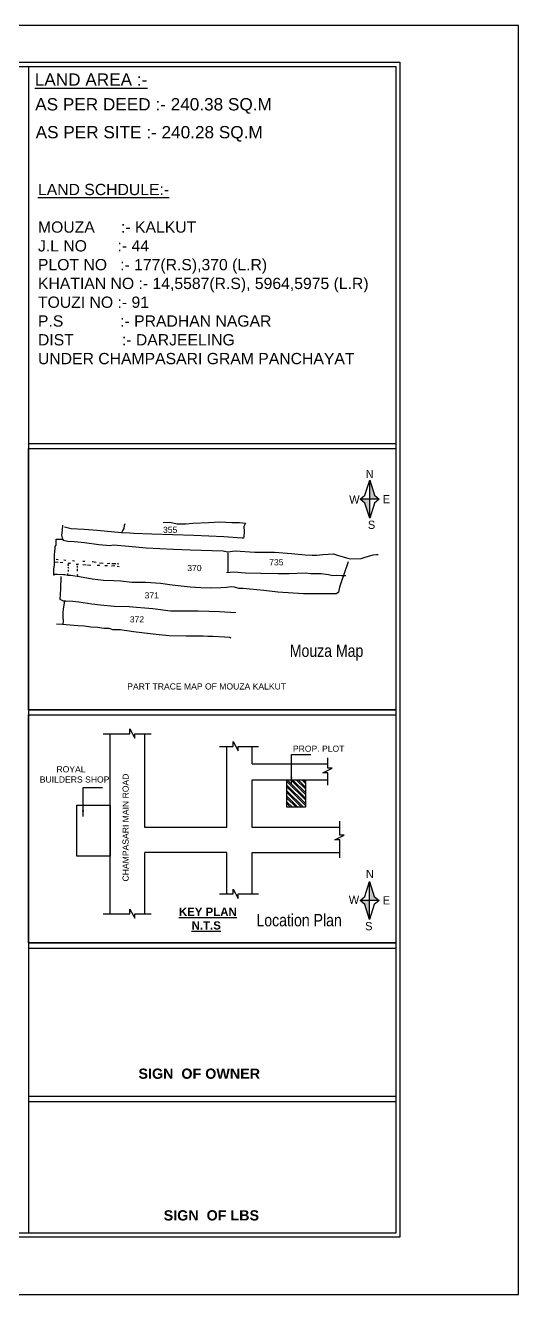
# Model space of a CAD drawing. Header units: metres. Extents: x 3538158.1 to 3538213.5, y 1101855 to 1101892.9.
# Drawn here: x 3538177.46 to 3538189.5, y 1101861.89 to 1101892.86 of the extents above; entities that cross this region are included whole.
import ezdxf

# ---------------------------------------------------------------- set-up
doc = ezdxf.new("R2010")
doc.units = ezdxf.units.M
doc.header["$MEASUREMENT"] = 0
doc.layers.add('_OtherDetail', color=193, linetype='Continuous')
doc.layers.add('DCR_AREATABLE', color=7, linetype='Continuous')
doc.layers.add('DCR_OTHERDETAIL', color=193, linetype='Continuous', plot=False)
doc.styles.add('PreDCRDim3Font', font='ARIALN.TTF')
doc.styles.get("Standard").update_dxf_attribs({"font": 'arial.ttf'})
doc.dimstyles.new('ISO-25', dxfattribs={"dimtxt": 0.25, "dimasz": 0.15, "dimexe": 0, "dimexo": 0, "dimtad": 0, "dimdec": 3, "dimdsep": 46, "dimtxsty": 'Standard', "dimcen": 2.5, "dimadec": 0, "dimazin": 0, "dimtfac": 1, "dimtdec": 3, "dimtmove": 0, "dimatfit": 3, "dimfxl": 1, "dimarcsym": 0})

# ---------------------------------------------------------------- blocks, each defined once
blk = doc.blocks.new('blkBoundary')
at = {"layer": 'DCR_AREATABLE'}
blk.add_lwpolyline([(0, 0), (1, 0), (1, 1), (0, 1)], close=True, dxfattribs=at)

msp = doc.modelspace()

# ---------------------------------------------------------------- hatches: boundary and pattern name
h = msp.add_hatch(color=256)
h.paths.add_polyline_path([(3538185.7457, 1101881.2029), (3538185.8616, 1101880.8363), (3538185.8616, 1101881.2998), (3538185.6299, 1101881.2998)])
h.paths.add_polyline_path([(3538185.8616, 1101881.2998), (3538186.0934, 1101881.2998), (3538185.9775, 1101881.3968), (3538185.8616, 1101881.7634)])
h = msp.add_hatch()
h.set_pattern_fill('ANSI32', color=1, scale=0.01, angle=-90, style=0)
h.set_pattern_definition([(315, (3537297.59533, 1103469.11431), (0.067351921, 0.067351921), []), (315, (3537297.59533, 1103469.06941), (0.067351921, 0.067351921), [])])
h.paths.add_polyline_path([(3538183.8426, 1101873.7889), (3538184.2937, 1101873.7889), (3538184.2937, 1101874.4586), (3538183.8426, 1101874.4586)])
h = msp.add_hatch(color=256)
h.paths.add_polyline_path([(3538185.7429, 1101871.4128), (3538185.8588, 1101871.0462), (3538185.8588, 1101871.5098), (3538185.627, 1101871.5098)])
h.paths.add_polyline_path([(3538185.8588, 1101871.5098), (3538186.0905, 1101871.5098), (3538185.9747, 1101871.6068), (3538185.8588, 1101871.9733)])

# ---------------------------------------------------------------- linework, layer by layer
for p, q in [((3538177.5336, 1101891.8639), (3538177.5336, 1101863.3936)), ((3538177.5336, 1101882.6643), (3538186.4972, 1101882.6643)), ((3538177.5336, 1101882.5388), (3538186.4972, 1101882.5388)), ((3538178.2577, 1101879.7591), (3538178.1678, 1101879.7627)), ((3538178.2076, 1101879.8382), (3538178.2611, 1101879.8316)), ((3538178.3722, 1101879.7465), (3538178.3102, 1101879.7591)), ((3538178.3942, 1101879.8189), (3538178.447, 1101879.8175)), ((3538178.6085, 1101879.8093), (3538178.6573, 1101879.8022)), ((3538178.8574, 1101879.7084), (3538178.9405, 1101879.7049)), ((3538178.8597, 1101879.7916), (3538178.9049, 1101879.7868)), ((3538178.9727, 1101879.699), (3538179.0593, 1101879.6944)), ((3538179.0904, 1101879.7785), (3538179.1867, 1101879.7678)), ((3538179.2074, 1101879.6952), (3538179.2728, 1101879.6917)), ((3538179.2693, 1101879.7487), (3538179.3573, 1101879.7439)), ((3538179.3989, 1101879.6869), (3538179.4655, 1101879.6845)), ((3538179.4536, 1101879.7368), (3538179.5214, 1101879.738)), ((3538179.563, 1101879.6798), (3538179.6391, 1101879.6857)), ((3538179.5701, 1101879.7332), (3538179.6629, 1101879.7332)), ((3538179.6985, 1101879.6703), (3538179.7449, 1101879.6572)), ((3538179.6997, 1101879.7297), (3538179.7354, 1101879.7237)), ((3538177.5336, 1101876.1645), (3538186.4972, 1101876.1645)), ((3538177.5336, 1101876.039), (3538186.4972, 1101876.039)), ((3538179.5308, 1101872.9259), (3538179.5308, 1101875.5792)), ((3538180.3763, 1101873.2921), (3538180.3763, 1101875.5792)), ((3538182.375, 1101873.2921), (3538182.375, 1101875.2707)), ((3538182.995, 1101874.8421), (3538182.995, 1101875.2707)), ((3538182.995, 1101874.8421), (3538184.8393, 1101874.8421)), ((3538182.995, 1101873.2921), (3538182.995, 1101874.4586)), ((3538182.995, 1101874.4586), (3538184.8393, 1101874.4586)), ((3538182.375, 1101873.2921), (3538180.3763, 1101873.2921)), ((3538185.13, 1101873.2921), (3538182.995, 1101873.2921)), ((3538179.5308, 1101871.1849), (3538179.5308, 1101872.9259)), ((3538182.375, 1101872.6806), (3538180.3763, 1101872.6806)), ((3538180.3763, 1101871.1849), (3538180.3763, 1101872.6806)), ((3538182.375, 1101871.669), (3538182.375, 1101872.6806)), ((3538182.995, 1101871.669), (3538182.995, 1101872.6806)), ((3538182.995, 1101872.6806), (3538185.13, 1101872.6806)), ((3538177.5336, 1101870.4745), (3538186.4972, 1101870.4745)), ((3538177.5336, 1101870.349), (3538186.4972, 1101870.349)), ((3538177.5336, 1101866.7325), (3538186.4972, 1101866.7325)), ((3538177.5336, 1101866.6071), (3538186.4972, 1101866.6071))]:
    msp.add_line(p, q)
at = {"color": 1}
for p, q in [((3538178.5024, 1101879.737), (3538178.4961, 1101879.6972)), ((3538178.4961, 1101879.6972), (3538178.5066, 1101879.6804)), ((3538178.4972, 1101879.651), (3538178.5077, 1101879.6175)), ((3538178.557, 1101879.7297), (3538178.5024, 1101879.737)), ((3538178.5056, 1101879.5797), (3538178.5056, 1101879.5357)), ((3538178.6939, 1101879.7207), (3538178.7506, 1101879.7189)), ((3538178.7198, 1101879.6804), (3538178.725, 1101879.6374)), ((3538178.7219, 1101879.5997), (3538178.7198, 1101879.5472)), ((3538178.4888, 1101879.4885), (3538178.4822, 1101879.4458)), ((3538178.7271, 1101879.4518), (3538178.7219, 1101879.4169)), ((3538178.724, 1101879.4748), (3538178.7271, 1101879.4518))]:
    msp.add_line(p, q, dxfattribs=at)
for points in [[(3538159.5379, 1101891.9639), (3538186.5972, 1101891.9639), (3538186.5972, 1101863.2936), (3538159.5379, 1101863.2936), (3538159.5379, 1101891.9639)], [(3538185.8616, 1101880.8363), (3538185.7457, 1101881.2029), (3538185.6299, 1101881.2998), (3538185.7457, 1101881.3968), (3538185.8616, 1101881.7634), (3538185.9775, 1101881.3968), (3538186.0934, 1101881.2998), (3538185.9775, 1101881.2029), (3538185.8616, 1101880.8363)], [(3538185.8616, 1101880.8363), (3538185.8616, 1101881.7634)], [(3538186.0934, 1101881.2998), (3538185.6299, 1101881.2998)], [(3538178.3669, 1101880.6671), (3538178.3591, 1101880.5471), (3538178.3424, 1101880.4215), (3538178.3624, 1101880.3282), (3538178.3769, 1101880.3024), (3538178.4969, 1101880.281), (3538178.6575, 1101880.2672), (3538178.9001, 1101880.2461), (3538179.2525, 1101880.196), (3538179.5256, 1101880.1742), (3538179.5967, 1101880.1871), (3538179.9847, 1101880.1565), (3538180.4053, 1101880.1187), (3538181.0708, 1101880.0827), (3538181.4779, 1101880.0682), (3538182.2859, 1101880.0405), (3538182.3876, 1101880.0218), (3538182.5786, 1101880.0437), (3538183.0577, 1101880.0062), (3538183.5358, 1101880.006), (3538183.9575, 1101879.9743), (3538184.2904, 1101879.942), (3538184.4546, 1101879.9328), (3538184.5701, 1101879.9328), (3538184.7184, 1101879.9499), (3538184.9768, 1101879.9704), (3538185.1043, 1101879.9321), (3538185.2176, 1101879.8985), (3538185.2966, 1101879.875), (3538185.3905, 1101879.847), (3538185.6558, 1101879.8572), (3538185.754, 1101879.8851), (3538185.9431, 1101879.9469), (3538186.0312, 1101879.9546), (3538186.0657, 1101879.9546)], [(3538180.8183, 1101880.7339), (3538180.9871, 1101880.7386), (3538181.1597, 1101880.7015), (3538181.3762, 1101880.7009), (3538181.5423, 1101880.7201), (3538181.9305, 1101880.7369), (3538182.2063, 1101880.7472), (3538182.498, 1101880.7362), (3538182.6863, 1101880.7362), (3538182.8266, 1101880.7159), (3538182.7934, 1101880.6366), (3538182.8004, 1101880.5041), (3538182.7902, 1101880.3933), (3538182.783, 1101880.3524), (3538182.7469, 1101880.3524), (3538182.3029, 1101880.3803), (3538181.57, 1101880.415), (3538180.5472, 1101880.4498), (3538180.0932, 1101880.4636), (3538180.0051, 1101880.4756), (3538179.8069, 1101880.4836), (3538179.2096, 1101880.5361), (3538178.8907, 1101880.5664), (3538178.5782, 1101880.5772), (3538178.413, 1101880.6167)], [(3538179.8893, 1101880.7028), (3538179.8713, 1101880.6579), (3538179.8623, 1101880.5844), (3538179.8354, 1101880.5485), (3538179.8069, 1101880.4836)], [(3538178.1563, 1101879.4564), (3538178.1562, 1101879.602), (3538178.165, 1101879.6938), (3538178.1696, 1101879.8064), (3538178.1725, 1101879.939), (3538178.1769, 1101880.0363), (3538178.1879, 1101880.0899), (3538178.1882, 1101880.146), (3538178.2075, 1101880.1811), (3538178.2123, 1101880.2719), (3538178.2123, 1101880.3286), (3538178.284, 1101880.3258), (3538178.3624, 1101880.3282)], [(3538182.3991, 1101879.9955), (3538182.401, 1101879.8703), (3538182.3982, 1101879.5434), (3538182.3972, 1101879.5145)], [(3538185.3396, 1101879.7737), (3538185.2328, 1101879.4667), (3538185.166, 1101879.2745), (3538185.1228, 1101879.1533), (3538185.1002, 1101879.037), (3538185.0517, 1101878.995), (3538184.243, 1101878.9957), (3538183.623, 1101879.0315), (3538183.2764, 1101879.0708), (3538182.9399, 1101879.1089), (3538182.7739, 1101879.1196), (3538182.667, 1101879.1265), (3538182.5646, 1101879.1548), (3538182.4836, 1101879.163), (3538182.3691, 1101879.1506), (3538182.2246, 1101879.1393), (3538181.9847, 1101879.1275), (3538181.7401, 1101879.1416), (3538181.4824, 1101879.1596), (3538181.038, 1101879.2019), (3538180.7564, 1101879.247), (3538180.4012, 1101879.267), (3538180.2264, 1101879.267), (3538180.0575, 1101879.273), (3538179.7862, 1101879.302), (3538179.6191, 1101879.3105), (3538179.3608, 1101879.3196), (3538179.0885, 1101879.3539), (3538178.7806, 1101879.4081), (3538178.563, 1101879.4407), (3538178.4922, 1101879.4443), (3538178.42, 1101879.4553), (3538178.3863, 1101879.4605), (3538178.2371, 1101879.4659), (3538178.1702, 1101879.469), (3538178.1563, 1101879.4564), (3538178.1563, 1101879.4394)], [(3538182.5968, 1101878.532), (3538182.1949, 1101878.5568), (3538181.673, 1101878.5734), (3538180.9977, 1101878.5734), (3538180.5657, 1101878.6261), (3538180.3699, 1101878.6403), (3538180.1741, 1101878.6587), (3538179.9947, 1101878.679), (3538179.6281, 1101878.6829), (3538179.2911, 1101878.713), (3538179.0769, 1101878.7386), (3538178.7595, 1101878.7869), (3538178.6126, 1101878.8093), (3538178.4461, 1101878.8175), (3538178.385, 1101878.8184), (3538178.3358, 1101878.8421), (3538178.3068, 1101878.856), (3538178.3246, 1101879.1169), (3538178.3315, 1101879.4147)], [(3538182.3693, 1101879.5126), (3538182.5477, 1101879.528), (3538182.8323, 1101879.5075), (3538183.2017, 1101879.4941), (3538183.6304, 1101879.4887), (3538183.8958, 1101879.4931), (3538184.2908, 1101879.5079), (3538184.4228, 1101879.4928), (3538184.6794, 1101879.4868), (3538184.8595, 1101879.4675), (3538184.9641, 1101879.4439), (3538185.0531, 1101879.4501), (3538185.1758, 1101879.4409), (3538185.2791, 1101879.4419)], [(3538178.4156, 1101878.818), (3538178.3781, 1101878.6306), (3538178.3726, 1101878.5337), (3538178.3754, 1101878.4355), (3538178.3789, 1101878.3085), (3538178.374, 1101878.2622)], [(3538178.2198, 1101878.2625), (3538178.3636, 1101878.251), (3538178.4563, 1101878.2457), (3538178.7365, 1101878.2232), (3538178.9033, 1101878.2115), (3538179.0587, 1101878.1869), (3538179.2244, 1101878.1785), (3538179.374, 1101878.1578), (3538179.4917, 1101878.1519), (3538179.5816, 1101878.1247), (3538179.7782, 1101878.1235), (3538179.8678, 1101878.1097), (3538179.9369, 1101878.0969), (3538180.0993, 1101878.0767), (3538180.5024, 1101878.0285), (3538180.7229, 1101878.002), (3538180.9705, 1101877.9794), (3538181.3786, 1101877.972), (3538181.7938, 1101877.9644), (3538181.9105, 1101877.9593), (3538182.0314, 1101877.9601), (3538182.3198, 1101877.9444), (3538182.4421, 1101877.9377), (3538182.4688, 1101877.9185)], [(3538179.3552, 1101875.5792), (3538180.0086, 1101875.5792), (3538180.0086, 1101875.6968), (3538180.1264, 1101875.4718), (3538180.1264, 1101875.5792), (3538180.5269, 1101875.5792)], [(3538182.1995, 1101875.2707), (3538182.5311, 1101875.2707), (3538182.5311, 1101875.3883), (3538182.6489, 1101875.1633), (3538182.6489, 1101875.2707), (3538183.1456, 1101875.2707)], [(3538184.8393, 1101874.3262), (3538184.8393, 1101874.6245), (3538184.7216, 1101874.6245), (3538184.9467, 1101874.7422), (3538184.8393, 1101874.7422), (3538184.8393, 1101874.9906)], [(3538185.13, 1101872.5522), (3538185.13, 1101872.9883), (3538185.0123, 1101872.9883), (3538185.2374, 1101873.1061), (3538185.13, 1101873.1061), (3538185.13, 1101873.4433)], [(3538185.8588, 1101871.0462), (3538185.7429, 1101871.4128), (3538185.627, 1101871.5098), (3538185.7429, 1101871.6068), (3538185.8588, 1101871.9733), (3538185.9747, 1101871.6068), (3538186.0905, 1101871.5098), (3538185.9747, 1101871.4128), (3538185.8588, 1101871.0462)], [(3538185.8588, 1101871.0462), (3538185.8588, 1101871.9733)], [(3538182.1995, 1101871.669), (3538182.5311, 1101871.669), (3538182.5311, 1101871.7866), (3538182.6489, 1101871.5616), (3538182.6489, 1101871.669), (3538183.1456, 1101871.669)], [(3538186.0905, 1101871.5098), (3538185.627, 1101871.5098)], [(3538179.3552, 1101871.1849), (3538180.0086, 1101871.1849), (3538180.0086, 1101871.3025), (3538180.1264, 1101871.0775), (3538180.1264, 1101871.1849), (3538180.5269, 1101871.1849)]]:
    msp.add_lwpolyline(points)
for points in [[(3538159.6379, 1101891.8639), (3538186.4972, 1101891.8639), (3538186.4972, 1101863.3936), (3538159.6379, 1101863.3936)], [(3538178.7155, 1101873.8331), (3538179.5308, 1101873.8331), (3538179.5308, 1101872.5901), (3538178.7155, 1101872.5901)]]:
    msp.add_lwpolyline(points, close=True)
msp.add_lwpolyline([(3538184.2937, 1101874.4586), (3538184.2937, 1101873.7889), (3538183.8426, 1101873.7889), (3538183.8426, 1101874.4586)], close=True, dxfattribs=at)
at = {"layer": '_OtherDetail'}
for points in [[(3538177.5336, 1101882.5388), (3538186.4972, 1101882.5388), (3538186.4972, 1101876.1645), (3538177.5336, 1101876.1645)], [(3538186.4972, 1101870.4745), (3538177.5336, 1101870.4745), (3538177.5336, 1101876.039), (3538186.4972, 1101876.039)]]:
    msp.add_lwpolyline(points, close=True, dxfattribs=at)
at = {"layer": 'DCR_OTHERDETAIL', "color": 193}
for points in [[(3538177.5336, 1101882.5388), (3538186.4972, 1101882.5388), (3538186.4972, 1101876.1645), (3538177.5336, 1101876.1645)], [(3538186.4972, 1101870.4745), (3538177.5336, 1101870.4745), (3538177.5336, 1101876.039), (3538186.4972, 1101876.039)]]:
    msp.add_lwpolyline(points, close=True, dxfattribs=at)

# ---------------------------------------------------------------- block references
at = {"layer": 'DCR_AREATABLE', "xscale": 31.35931205749512, "yscale": 30.97035026550293}
msp.add_blockref('blkBoundary', (3538158.1379, 1101861.8936), dxfattribs=at)

# ---------------------------------------------------------------- texts
at = {"attachment_point": 1}
for s, width, insert, char_height in [('{\\LLAND AREA :-} ', 3.113982, (3538177.6868, 1101891.6918), 0.3), ('AS PER DEED :- 240.38 SQ.M ', 6.190242, (3538177.6974, 1101891.0887), 0.3), ('AS PER SITE :- 240.28 SQ.M ', 6.190242, (3538177.708, 1101890.4081), 0.3), ('\\A1;{\\LLAND SCHDULE:-} \\P\\PMOUZA      :- KALKUT\\PJ.L NO       :- 44\\PPLOT NO   :- 177(R.S),370 (L.R)\\PKHATIAN NO :- 14,5587(R.S), 5964,5975 (L.R)\\PTOUZI NO :- 91\\PP.S             :- PRADHAN NAGAR\\PDIST           :- DARJEELING\\PUNDER CHAMPASARI GRAM PANCHAYAT', 8.732382, (3538177.7649, 1101888.9973), 0.275), ('355', 5.378837, (3538180.8176, 1101880.6296), 0.15), ('370', 5.378837, (3538181.4093, 1101879.6983), 0.15), ('735', 5.378837, (3538183.4095, 1101879.8381), 0.15), ('371', 5.378837, (3538180.3679, 1101879.0311), 0.15), ('372', 5.378837, (3538180.0052, 1101878.4463), 0.15), ('PART TRACE MAP OF MOUZA KALKUT', 5.378837, (3538179.944, 1101876.8089), 0.15), ('PROP. PLOT', 2.048253, (3538183.9877, 1101875.2894), 0.15), ('       ROYAL \\PBUILDERS SHOP', 2.048253, (3538177.8089, 1101874.7881), 0.15), ('{\\fArial|b1|i0|c0|p34;\\LKEY PLAN\\P\\l    \\LN.T.S}', 5.378837, (3538181.2047, 1101871.3354), 0.2), ('{\\fArial|b1|i0|c0|p34;SIGN  OF OWNER}', 5.378837, (3538180.2181, 1101867.41), 0.25), ('{\\fArial|b1|i0|c0|p34;SIGN  OF LBS}', 5.378837, (3538180.834, 1101863.9525), 0.25)]:
    msp.add_mtext_dynamic_manual_height_columns(s, width=width, gutter_width=12.5, heights=[0], dxfattribs=dict(at, insert=insert, char_height=char_height))
at = {"char_height": 0.201319, "width": 0.250221, "attachment_point": 7, "rotation": 180}
for insert in [(3538185.9586, 1101882.0189), (3538185.9626, 1101872.2583)]:
    msp.add_mtext('{\\Fgothice|c0;N}', dxfattribs=dict(at, insert=insert))
at = {"char_height": 0.201319, "width": 0.250221, "attachment_point": 1}
for s, insert in [('{\\Fgothice|c0;W}', (3538185.3625, 1101881.3954)), ('{\\Fgothice|c0;E}', (3538186.181, 1101881.4044)), ('{\\Fgothice|c0;S}', (3538185.8175, 1101880.7784)), ('{\\Fgothice|c0;W}', (3538185.3515, 1101871.6297)), ('{\\Fgothice|c0;E}', (3538186.1781, 1101871.6143)), ('{\\Fgothice|c0;S}', (3538185.7505, 1101870.9853))]:
    msp.add_mtext(s, dxfattribs=dict(at, insert=insert))
at = {"insert": (3538179.8286, 1101871.9752), "char_height": 0.15, "attachment_point": 1, "rotation": 90}
msp.add_mtext_dynamic_manual_height_columns('CHAMPASARI MAIN ROAD', width=2.982032, gutter_width=12.5, heights=[0], dxfattribs=at)
at = {"layer": '_OtherDetail', "char_height": 0.3, "attachment_point": 1, "style": 'PreDCRDim3Font'}
for s, insert in [('Mouza Map', (3538183.9117, 1101877.7548)), ('Location Plan', (3538183.0979, 1101871.1803))]:
    msp.add_mtext(s, dxfattribs=dict(at, insert=insert))
at = {"layer": 'DCR_OTHERDETAIL', "color": 193, "char_height": 0.3, "attachment_point": 1, "style": 'PreDCRDim3Font'}
for s, insert in [('Mouza Map', (3538183.9117, 1101877.7548)), ('Location Plan', (3538183.0979, 1101871.1803))]:
    msp.add_mtext(s, dxfattribs=dict(at, insert=insert))

# ---------------------------------------------------------------- leaders
for points in [[(3538183.9508, 1101874.369), (3538183.9508, 1101875.0763), (3538184.4264, 1101875.0763)], [(3538178.8651, 1101873.561), (3538178.8651, 1101874.2683), (3538179.3408, 1101874.2683)]]:
    msp.add_leader(points, dimstyle='ISO-25')

doc.saveas('drawing.dxf')
